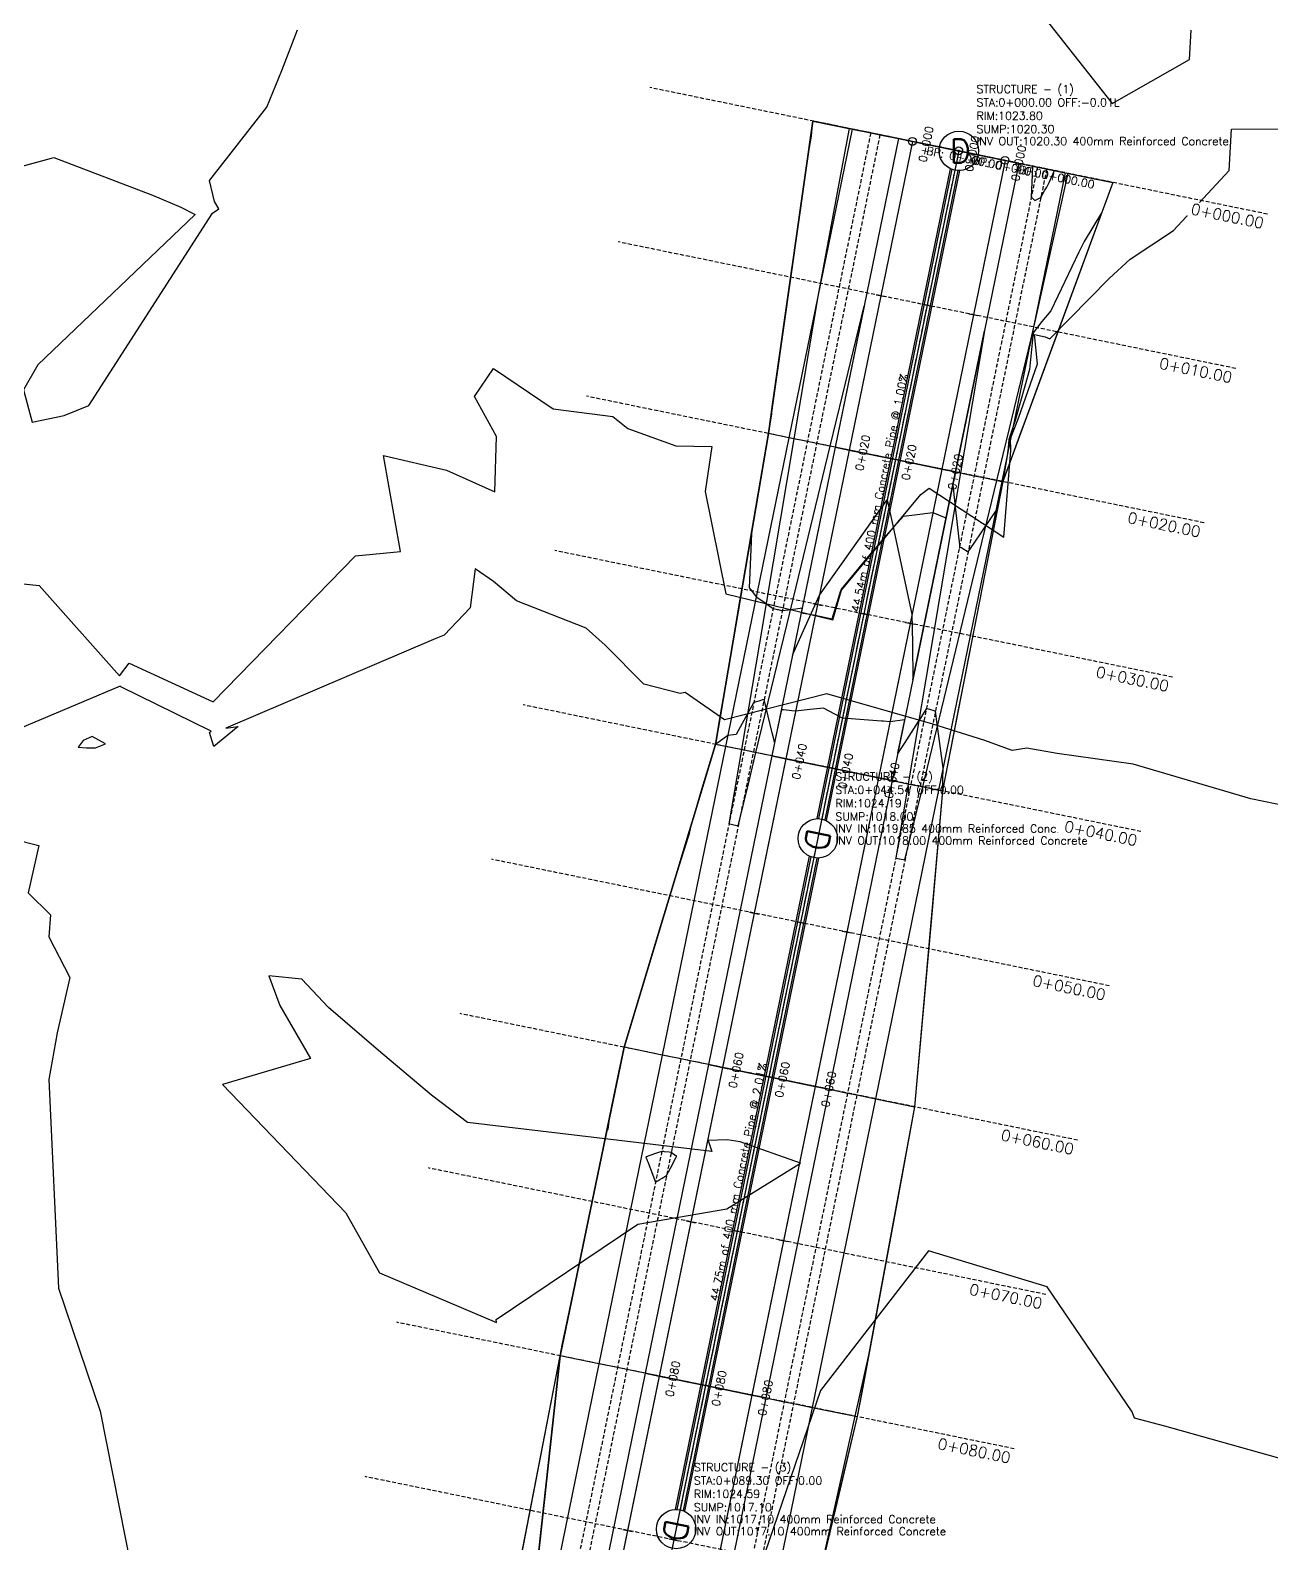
# Model space of a CAD drawing. Header units: metres. Extents: x 517023 to 519141, y 3924953 to 3927827.
# Drawn here: x 517850 to 517928.8, y 3925856.1 to 3925952.1 of the extents above; entities that cross this region are included whole.
import ezdxf
from ezdxf.enums import TextEntityAlignment as Align

# ---------------------------------------------------------------- set-up
doc = ezdxf.new("R2010")
doc.units = ezdxf.units.M
for name, pattern in [('CENTER', [2, 1.25, -0.25, 0.25, -0.25]), ('CENTER2', [1.125, 0.75, -0.125, 0.125, -0.125]), ('HIDDEN', [0.375, 0.25, -0.125])]:
    doc.linetypes.add(name, pattern=pattern)
for name, color, linetype in [('C-ROAD', 7, 'Continuous'), ('C-ROAD-CNTR-N', 92, 'Continuous'), ('C-ROAD-CORR', 5, 'Continuous'), ('C-ROAD-LINK', 150, 'Continuous'), ('C-ROAD-SAMP', 150, 'HIDDEN'), ('C-ROAD-SAMP-TEXT', 11, 'Continuous'), ('C-ROAD-STAN', 11, 'Continuous'), ('C-ROAD-STAN-MAJR', 11, 'Continuous'), ('C-ROAD-STAN-MINR', 11, 'Continuous'), ('C-STRM-CNTR', 170, 'CENTER2'), ('C-STRM-PIPE', 170, 'Continuous'), ('C-STRM-STRC', 170, 'Continuous'), ('C-STRM-TEXT', 7, 'Continuous'), ('C-TINN-BNDY', 110, 'Continuous'), ('C-TOPO-FEAT', 94, 'Continuous'), ('C-TOPO-MAJR', 9, 'Continuous'), ('C-TOPO-MINR', 8, 'Continuous'), ('C-TOPO-MINR-N', 11, 'Continuous')]:
    doc.layers.add(name, color=color, linetype=linetype)
doc.styles.add('SHR', font='SIMPLEX', dxfattribs={"height": 0.75})
doc.styles.get("Standard").update_dxf_attribs({"font": 'simplex.shx'})

# ---------------------------------------------------------------- blocks, each defined once
blk = doc.blocks.new('AeccTickLine')
blk.add_line((0, -0.5), (0, 0.5))
blk = doc.blocks.new('AeccTickCircle')
blk.add_circle((0, 0), 1)
blk = doc.blocks.new('Storm Manhole')
at = {"color": 0, "linetype": 'ByBlock', "lineweight": -2}
blk.add_circle((0, 0), 0.0625, dxfattribs=at)
at = {"color": 0, "linetype": 'ByBlock', "lineweight": -2, "style": 'SHR'}
blk.add_text('D', height=0.075, dxfattribs=at).set_placement((0.0051, -0.0375), align=Align.CENTER)

msp = doc.modelspace()

# ---------------------------------------------------------------- linework, layer by layer
at = {"layer": 'C-ROAD', "color": 7, "linetype": 'Continuous', "lineweight": -3, "flags": 128}
for points in [[(517906.002, 3925945.077), (517883.296, 3925834.313)], [(517911.88, 3925943.872), (517889.174, 3925833.108)]]:
    msp.add_lwpolyline(points, dxfattribs=at)
at = {"layer": 'C-ROAD-CNTR-N', "color": 92, "linetype": 'Continuous', "lineweight": -3, "flags": 128}
msp.add_lwpolyline([(517908.941, 3925944.474), (517886.235, 3925833.71)], dxfattribs=at)
at = {"layer": 'C-ROAD-CORR', "color": 161, "linetype": 'Continuous', "lineweight": -3}
for p, q in [((517902.181, 3925945.86, 1023.904), (517899.695, 3925946.37, 1025.173)), ((517903.357, 3925945.619, 1023.604), (517902.181, 3925945.86, 1023.904)), ((517903.945, 3925945.499, 1023.604), (517903.357, 3925945.619, 1023.604)), ((517905.12, 3925945.258, 1023.904), (517903.945, 3925945.499, 1023.604)), ((517906.002, 3925945.077, 1023.94), (517905.12, 3925945.258, 1023.904)), ((517908.941, 3925944.474, 1024), (517906.002, 3925945.077, 1023.94)), ((517908.941, 3925944.474, 1024), (517911.88, 3925943.872, 1023.94)), ((517911.88, 3925943.872, 1023.94), (517912.761, 3925943.691, 1023.904)), ((517912.761, 3925943.691, 1023.904), (517913.937, 3925943.45, 1023.604)), ((517913.937, 3925943.45, 1023.604), (517914.525, 3925943.33, 1023.604)), ((517914.525, 3925943.33, 1023.604), (517915.7, 3925943.089, 1023.904)), ((517915.7, 3925943.089, 1023.904), (517918.723, 3925942.469, 1025.447)), ((517898.165, 3925926.268, 1024.081), (517896.869, 3925926.533, 1024.742)), ((517899.34, 3925926.027, 1023.781), (517898.165, 3925926.268, 1024.081)), ((517899.928, 3925925.906, 1023.781), (517899.34, 3925926.027, 1023.781)), ((517901.104, 3925925.665, 1024.081), (517899.928, 3925925.906, 1023.781)), ((517901.985, 3925925.484, 1024.117), (517901.104, 3925925.665, 1024.081)), ((517904.924, 3925924.882, 1024.177), (517901.985, 3925925.484, 1024.117)), ((517904.924, 3925924.882, 1024.177), (517907.863, 3925924.279, 1024.117)), ((517907.863, 3925924.279, 1024.117), (517908.745, 3925924.099, 1024.081)), ((517908.745, 3925924.099, 1024.081), (517909.92, 3925923.858, 1023.781)), ((517909.92, 3925923.858, 1023.781), (517910.508, 3925923.737, 1023.781)), ((517910.508, 3925923.737, 1023.781), (517911.684, 3925923.496, 1024.081)), ((517911.684, 3925923.496, 1024.081), (517911.735, 3925923.486, 1024.107)), ((517894.149, 3925906.675, 1024.258), (517893.513, 3925906.805, 1024.582)), ((517895.324, 3925906.434, 1023.958), (517894.149, 3925906.675, 1024.258)), ((517895.912, 3925906.313, 1023.958), (517895.324, 3925906.434, 1023.958)), ((517897.087, 3925906.072, 1024.258), (517895.912, 3925906.313, 1023.958)), ((517897.969, 3925905.892, 1024.294), (517897.087, 3925906.072, 1024.258)), ((517900.908, 3925905.289, 1024.354), (517897.969, 3925905.892, 1024.294)), ((517900.908, 3925905.289, 1024.354), (517903.847, 3925904.687, 1024.294)), ((517903.847, 3925904.687, 1024.294), (517904.729, 3925904.506, 1024.258)), ((517904.729, 3925904.506, 1024.258), (517905.904, 3925904.265, 1023.958)), ((517905.904, 3925904.265, 1023.958), (517906.492, 3925904.145, 1023.958)), ((517906.492, 3925904.145, 1023.958), (517907.667, 3925903.904, 1024.258)), ((517907.667, 3925903.904, 1024.258), (517907.916, 3925903.853, 1024.385)), ((517890.132, 3925887.082, 1024.435), (517887.707, 3925887.58, 1025.673)), ((517891.308, 3925886.841, 1024.135), (517890.132, 3925887.082, 1024.435)), ((517891.896, 3925886.721, 1024.135), (517891.308, 3925886.841, 1024.135)), ((517893.071, 3925886.48, 1024.435), (517891.896, 3925886.721, 1024.135)), ((517893.953, 3925886.299, 1024.471), (517893.071, 3925886.48, 1024.435)), ((517896.892, 3925885.697, 1024.531), (517893.953, 3925886.299, 1024.471)), ((517896.892, 3925885.697, 1024.531), (517899.831, 3925885.094, 1024.471)), ((517899.831, 3925885.094, 1024.471), (517900.712, 3925884.914, 1024.435)), ((517900.712, 3925884.914, 1024.435), (517901.888, 3925884.673, 1024.135)), ((517901.888, 3925884.673, 1024.135), (517902.476, 3925884.552, 1024.135)), ((517902.476, 3925884.552, 1024.135), (517903.651, 3925884.311, 1024.435)), ((517903.651, 3925884.311, 1024.435), (517906.144, 3925883.8, 1025.707)), ((517886.116, 3925867.49, 1024.612), (517883.652, 3925867.995, 1025.869)), ((517887.292, 3925867.249, 1024.312), (517886.116, 3925867.49, 1024.612)), ((517887.879, 3925867.128, 1024.312), (517887.292, 3925867.249, 1024.312)), ((517889.055, 3925866.887, 1024.612), (517887.879, 3925867.128, 1024.312)), ((517889.937, 3925866.707, 1024.648), (517889.055, 3925866.887, 1024.612)), ((517892.875, 3925866.104, 1024.708), (517889.937, 3925866.707, 1024.648)), ((517892.875, 3925866.104, 1024.708), (517895.814, 3925865.502, 1024.648)), ((517895.814, 3925865.502, 1024.648), (517896.696, 3925865.321, 1024.612)), ((517896.696, 3925865.321, 1024.612), (517897.872, 3925865.08, 1024.312)), ((517897.872, 3925865.08, 1024.312), (517898.459, 3925864.96, 1024.312)), ((517898.459, 3925864.96, 1024.312), (517899.635, 3925864.719, 1024.612)), ((517899.635, 3925864.719, 1024.612), (517902.506, 3925864.13, 1026.077))]:
    msp.add_line(p, q, dxfattribs=at)
at = {"layer": 'C-ROAD-CORR', "color": 6, "linetype": 'Continuous', "lineweight": -3}
for p, q in [((517902.181, 3925945.86, 1023.904), (517899.695, 3925946.37, 1025.173)), ((517903.357, 3925945.619, 1023.604), (517902.181, 3925945.86, 1023.904)), ((517903.945, 3925945.499, 1023.604), (517903.357, 3925945.619, 1023.604)), ((517905.12, 3925945.258, 1023.904), (517903.945, 3925945.499, 1023.604)), ((517905.121, 3925945.257, 1023.704), (517906, 3925945.077, 1023.74)), ((517906.004, 3925945.077, 1023.74), (517908.939, 3925944.475, 1023.8)), ((517911.882, 3925943.872, 1023.74), (517908.939, 3925944.475, 1023.8)), ((517912.76, 3925943.691, 1023.704), (517911.878, 3925943.872, 1023.74)), ((517912.761, 3925943.691, 1023.904), (517913.937, 3925943.45, 1023.604)), ((517913.937, 3925943.45, 1023.604), (517914.525, 3925943.33, 1023.604)), ((517914.525, 3925943.33, 1023.604), (517915.7, 3925943.089, 1023.904)), ((517915.7, 3925943.089, 1023.904), (517918.723, 3925942.469, 1025.447)), ((517898.165, 3925926.268, 1024.081), (517896.869, 3925926.533, 1024.742)), ((517899.34, 3925926.027, 1023.781), (517898.165, 3925926.268, 1024.081)), ((517899.928, 3925925.906, 1023.781), (517899.34, 3925926.027, 1023.781)), ((517901.104, 3925925.665, 1024.081), (517899.928, 3925925.906, 1023.781)), ((517901.105, 3925925.665, 1023.881), (517901.984, 3925925.485, 1023.917)), ((517901.987, 3925925.484, 1023.917), (517904.922, 3925924.882, 1023.977)), ((517907.865, 3925924.279, 1023.917), (517904.922, 3925924.882, 1023.977)), ((517908.744, 3925924.099, 1023.881), (517907.861, 3925924.28, 1023.917)), ((517908.745, 3925924.099, 1024.081), (517909.92, 3925923.858, 1023.781)), ((517909.92, 3925923.858, 1023.781), (517910.508, 3925923.737, 1023.781)), ((517910.508, 3925923.737, 1023.781), (517911.684, 3925923.496, 1024.081)), ((517911.684, 3925923.496, 1024.081), (517911.735, 3925923.486, 1024.107)), ((517894.149, 3925906.675, 1024.258), (517893.513, 3925906.805, 1024.582)), ((517895.324, 3925906.434, 1023.958), (517894.149, 3925906.675, 1024.258)), ((517895.912, 3925906.313, 1023.958), (517895.324, 3925906.434, 1023.958)), ((517897.087, 3925906.072, 1024.258), (517895.912, 3925906.313, 1023.958)), ((517897.088, 3925906.072, 1024.058), (517897.967, 3925905.892, 1024.094)), ((517897.971, 3925905.891, 1024.094), (517900.906, 3925905.29, 1024.154)), ((517903.849, 3925904.686, 1024.094), (517900.906, 3925905.29, 1024.154)), ((517904.728, 3925904.506, 1024.058), (517903.845, 3925904.687, 1024.094)), ((517904.729, 3925904.506, 1024.258), (517905.904, 3925904.265, 1023.958)), ((517905.904, 3925904.265, 1023.958), (517906.492, 3925904.145, 1023.958)), ((517906.492, 3925904.145, 1023.958), (517907.667, 3925903.904, 1024.258)), ((517907.667, 3925903.904, 1024.258), (517907.916, 3925903.853, 1024.385)), ((517890.132, 3925887.082, 1024.435), (517887.707, 3925887.58, 1025.673)), ((517891.308, 3925886.841, 1024.135), (517890.132, 3925887.082, 1024.435)), ((517891.896, 3925886.721, 1024.135), (517891.308, 3925886.841, 1024.135)), ((517893.071, 3925886.48, 1024.435), (517891.896, 3925886.721, 1024.135)), ((517893.072, 3925886.48, 1024.235), (517893.951, 3925886.3, 1024.271)), ((517893.955, 3925886.299, 1024.271), (517896.89, 3925885.697, 1024.331)), ((517899.833, 3925885.094, 1024.271), (517896.89, 3925885.697, 1024.331)), ((517900.711, 3925884.914, 1024.235), (517899.829, 3925885.095, 1024.271)), ((517900.712, 3925884.914, 1024.435), (517901.888, 3925884.673, 1024.135)), ((517901.888, 3925884.673, 1024.135), (517902.476, 3925884.552, 1024.135)), ((517902.476, 3925884.552, 1024.135), (517903.651, 3925884.311, 1024.435)), ((517903.651, 3925884.311, 1024.435), (517906.144, 3925883.8, 1025.707)), ((517886.116, 3925867.49, 1024.612), (517883.652, 3925867.995, 1025.869)), ((517887.292, 3925867.249, 1024.312), (517886.116, 3925867.49, 1024.612)), ((517887.879, 3925867.128, 1024.312), (517887.292, 3925867.249, 1024.312)), ((517889.055, 3925866.887, 1024.612), (517887.879, 3925867.128, 1024.312)), ((517889.056, 3925866.887, 1024.412), (517889.935, 3925866.707, 1024.448)), ((517889.938, 3925866.706, 1024.448), (517892.873, 3925866.105, 1024.508)), ((517895.816, 3925865.501, 1024.448), (517892.873, 3925866.105, 1024.508)), ((517896.695, 3925865.321, 1024.412), (517895.812, 3925865.502, 1024.448)), ((517896.696, 3925865.321, 1024.612), (517897.872, 3925865.08, 1024.312)), ((517897.872, 3925865.08, 1024.312), (517898.459, 3925864.96, 1024.312)), ((517898.459, 3925864.96, 1024.312), (517899.635, 3925864.719, 1024.612)), ((517899.635, 3925864.719, 1024.612), (517902.506, 3925864.13, 1026.077))]:
    msp.add_line(p, q, dxfattribs=at)
at = {"layer": 'C-ROAD-CORR', "color": 11, "linetype": 'Continuous', "lineweight": -3}
for p, q in [((517902.181, 3925945.86, 1023.904), (517899.695, 3925946.37, 1025.173)), ((517903.357, 3925945.619, 1023.604), (517902.181, 3925945.86, 1023.904)), ((517905.12, 3925945.258, 1023.904), (517903.945, 3925945.499, 1023.604)), ((517905.12, 3925945.258, 1023.904), (517905.121, 3925945.257, 1023.704)), ((517906, 3925945.077, 1023.74), (517906.002, 3925945.077, 1023.94)), ((517906.002, 3925945.077, 1023.94), (517906.004, 3925945.077, 1023.74)), ((517908.939, 3925944.475, 1023.8), (517908.941, 3925944.474, 1024)), ((517911.878, 3925943.872, 1023.74), (517911.88, 3925943.872, 1023.94)), ((517911.88, 3925943.872, 1023.94), (517911.882, 3925943.872, 1023.74)), ((517912.761, 3925943.691, 1023.904), (517912.76, 3925943.691, 1023.704)), ((517912.761, 3925943.691, 1023.904), (517913.937, 3925943.45, 1023.604)), ((517914.525, 3925943.33, 1023.604), (517915.7, 3925943.089, 1023.904)), ((517915.7, 3925943.089, 1023.904), (517918.723, 3925942.469, 1025.447)), ((517898.165, 3925926.268, 1024.081), (517896.869, 3925926.533, 1024.742)), ((517899.34, 3925926.027, 1023.781), (517898.165, 3925926.268, 1024.081)), ((517901.104, 3925925.665, 1024.081), (517899.928, 3925925.906, 1023.781)), ((517901.104, 3925925.665, 1024.081), (517901.105, 3925925.665, 1023.881)), ((517901.984, 3925925.485, 1023.917), (517901.985, 3925925.484, 1024.117)), ((517901.985, 3925925.484, 1024.117), (517901.987, 3925925.484, 1023.917)), ((517904.922, 3925924.882, 1023.977), (517904.924, 3925924.882, 1024.177)), ((517907.861, 3925924.28, 1023.917), (517907.863, 3925924.279, 1024.117)), ((517907.863, 3925924.279, 1024.117), (517907.865, 3925924.279, 1023.917)), ((517908.745, 3925924.099, 1024.081), (517908.744, 3925924.099, 1023.881)), ((517908.745, 3925924.099, 1024.081), (517909.92, 3925923.858, 1023.781)), ((517910.508, 3925923.737, 1023.781), (517911.684, 3925923.496, 1024.081)), ((517911.684, 3925923.496, 1024.081), (517911.735, 3925923.486, 1024.107)), ((517894.149, 3925906.675, 1024.258), (517893.513, 3925906.805, 1024.582)), ((517895.324, 3925906.434, 1023.958), (517894.149, 3925906.675, 1024.258)), ((517897.087, 3925906.072, 1024.258), (517895.912, 3925906.313, 1023.958)), ((517897.087, 3925906.072, 1024.258), (517897.088, 3925906.072, 1024.058)), ((517897.967, 3925905.892, 1024.094), (517897.969, 3925905.892, 1024.294)), ((517897.969, 3925905.892, 1024.294), (517897.971, 3925905.891, 1024.094)), ((517900.906, 3925905.29, 1024.154), (517900.908, 3925905.289, 1024.354)), ((517903.845, 3925904.687, 1024.094), (517903.847, 3925904.687, 1024.294)), ((517903.847, 3925904.687, 1024.294), (517903.849, 3925904.686, 1024.094)), ((517904.729, 3925904.506, 1024.258), (517904.728, 3925904.506, 1024.058)), ((517904.729, 3925904.506, 1024.258), (517905.904, 3925904.265, 1023.958)), ((517906.492, 3925904.145, 1023.958), (517907.667, 3925903.904, 1024.258)), ((517907.667, 3925903.904, 1024.258), (517907.916, 3925903.853, 1024.385)), ((517890.132, 3925887.082, 1024.435), (517887.707, 3925887.58, 1025.673)), ((517891.308, 3925886.841, 1024.135), (517890.132, 3925887.082, 1024.435)), ((517893.071, 3925886.48, 1024.435), (517891.896, 3925886.721, 1024.135)), ((517893.071, 3925886.48, 1024.435), (517893.072, 3925886.48, 1024.235)), ((517893.951, 3925886.3, 1024.271), (517893.953, 3925886.299, 1024.471)), ((517893.953, 3925886.299, 1024.471), (517893.955, 3925886.299, 1024.271)), ((517896.89, 3925885.697, 1024.331), (517896.892, 3925885.697, 1024.531)), ((517899.829, 3925885.095, 1024.271), (517899.831, 3925885.094, 1024.471)), ((517899.831, 3925885.094, 1024.471), (517899.833, 3925885.094, 1024.271)), ((517900.712, 3925884.914, 1024.435), (517900.711, 3925884.914, 1024.235)), ((517900.712, 3925884.914, 1024.435), (517901.888, 3925884.673, 1024.135)), ((517902.476, 3925884.552, 1024.135), (517903.651, 3925884.311, 1024.435)), ((517903.651, 3925884.311, 1024.435), (517906.144, 3925883.8, 1025.707)), ((517886.116, 3925867.49, 1024.612), (517883.652, 3925867.995, 1025.869)), ((517887.292, 3925867.249, 1024.312), (517886.116, 3925867.49, 1024.612)), ((517889.055, 3925866.887, 1024.612), (517887.879, 3925867.128, 1024.312)), ((517889.055, 3925866.887, 1024.612), (517889.056, 3925866.887, 1024.412)), ((517889.935, 3925866.707, 1024.448), (517889.937, 3925866.707, 1024.648)), ((517889.937, 3925866.707, 1024.648), (517889.938, 3925866.706, 1024.448)), ((517892.873, 3925866.105, 1024.508), (517892.875, 3925866.104, 1024.708)), ((517895.812, 3925865.502, 1024.448), (517895.814, 3925865.502, 1024.648)), ((517895.814, 3925865.502, 1024.648), (517895.816, 3925865.501, 1024.448)), ((517896.696, 3925865.321, 1024.612), (517896.695, 3925865.321, 1024.412)), ((517896.696, 3925865.321, 1024.612), (517897.872, 3925865.08, 1024.312)), ((517898.459, 3925864.96, 1024.312), (517899.635, 3925864.719, 1024.612)), ((517899.635, 3925864.719, 1024.612), (517902.506, 3925864.13, 1026.077))]:
    msp.add_line(p, q, dxfattribs=at)
at = {"layer": 'C-ROAD-CORR', "color": 20, "linetype": 'Continuous', "lineweight": -3}
for p, q in [((517902.181, 3925945.86, 1023.904), (517899.695, 3925946.37, 1025.173)), ((517915.7, 3925943.089, 1023.904), (517918.723, 3925942.469, 1025.447)), ((517898.165, 3925926.268, 1024.081), (517896.869, 3925926.533, 1024.742)), ((517911.684, 3925923.496, 1024.081), (517911.735, 3925923.486, 1024.107)), ((517894.149, 3925906.675, 1024.258), (517893.513, 3925906.805, 1024.582)), ((517907.667, 3925903.904, 1024.258), (517907.916, 3925903.853, 1024.385)), ((517890.132, 3925887.082, 1024.435), (517887.707, 3925887.58, 1025.673)), ((517903.651, 3925884.311, 1024.435), (517906.144, 3925883.8, 1025.707)), ((517886.116, 3925867.49, 1024.612), (517883.652, 3925867.995, 1025.869)), ((517899.635, 3925864.719, 1024.612), (517902.506, 3925864.13, 1026.077))]:
    msp.add_line(p, q, dxfattribs=at)
at = {"layer": 'C-ROAD-CORR', "color": 149, "linetype": 'Continuous', "lineweight": -3}
for p, q in [((517906.002, 3925945.077, 1023.94), (517905.12, 3925945.258, 1023.904)), ((517908.941, 3925944.474, 1024), (517906.002, 3925945.077, 1023.94)), ((517908.941, 3925944.474, 1024), (517911.88, 3925943.872, 1023.94)), ((517911.88, 3925943.872, 1023.94), (517912.761, 3925943.691, 1023.904)), ((517901.985, 3925925.484, 1024.117), (517901.104, 3925925.665, 1024.081)), ((517904.924, 3925924.882, 1024.177), (517901.985, 3925925.484, 1024.117)), ((517904.924, 3925924.882, 1024.177), (517907.863, 3925924.279, 1024.117)), ((517907.863, 3925924.279, 1024.117), (517908.745, 3925924.099, 1024.081)), ((517897.969, 3925905.892, 1024.294), (517897.087, 3925906.072, 1024.258)), ((517900.908, 3925905.289, 1024.354), (517897.969, 3925905.892, 1024.294)), ((517900.908, 3925905.289, 1024.354), (517903.847, 3925904.687, 1024.294)), ((517903.847, 3925904.687, 1024.294), (517904.729, 3925904.506, 1024.258)), ((517893.953, 3925886.299, 1024.471), (517893.071, 3925886.48, 1024.435)), ((517896.892, 3925885.697, 1024.531), (517893.953, 3925886.299, 1024.471)), ((517896.892, 3925885.697, 1024.531), (517899.831, 3925885.094, 1024.471)), ((517899.831, 3925885.094, 1024.471), (517900.712, 3925884.914, 1024.435)), ((517889.937, 3925866.707, 1024.648), (517889.055, 3925866.887, 1024.612)), ((517892.875, 3925866.104, 1024.708), (517889.937, 3925866.707, 1024.648)), ((517892.875, 3925866.104, 1024.708), (517895.814, 3925865.502, 1024.648)), ((517895.814, 3925865.502, 1024.648), (517896.696, 3925865.321, 1024.612))]:
    msp.add_line(p, q, dxfattribs=at)
at = {"layer": 'C-ROAD-CORR', "color": 41, "linetype": 'Continuous', "lineweight": -3}
for p, q in [((517905.121, 3925945.257, 1023.704), (517906, 3925945.077, 1023.74)), ((517906.004, 3925945.077, 1023.74), (517908.939, 3925944.475, 1023.8)), ((517911.882, 3925943.872, 1023.74), (517908.939, 3925944.475, 1023.8)), ((517912.76, 3925943.691, 1023.704), (517911.878, 3925943.872, 1023.74)), ((517901.105, 3925925.665, 1023.881), (517901.984, 3925925.485, 1023.917)), ((517901.987, 3925925.484, 1023.917), (517904.922, 3925924.882, 1023.977)), ((517907.865, 3925924.279, 1023.917), (517904.922, 3925924.882, 1023.977)), ((517908.744, 3925924.099, 1023.881), (517907.861, 3925924.28, 1023.917)), ((517897.088, 3925906.072, 1024.058), (517897.967, 3925905.892, 1024.094)), ((517897.971, 3925905.891, 1024.094), (517900.906, 3925905.29, 1024.154)), ((517903.849, 3925904.686, 1024.094), (517900.906, 3925905.29, 1024.154)), ((517904.728, 3925904.506, 1024.058), (517903.845, 3925904.687, 1024.094)), ((517893.072, 3925886.48, 1024.235), (517893.951, 3925886.3, 1024.271)), ((517893.955, 3925886.299, 1024.271), (517896.89, 3925885.697, 1024.331)), ((517899.833, 3925885.094, 1024.271), (517896.89, 3925885.697, 1024.331)), ((517900.711, 3925884.914, 1024.235), (517899.829, 3925885.095, 1024.271)), ((517889.056, 3925866.887, 1024.412), (517889.935, 3925866.707, 1024.448)), ((517889.938, 3925866.706, 1024.448), (517892.873, 3925866.105, 1024.508)), ((517895.816, 3925865.501, 1024.448), (517892.873, 3925866.105, 1024.508)), ((517896.695, 3925865.321, 1024.412), (517895.812, 3925865.502, 1024.448))]:
    msp.add_line(p, q, dxfattribs=at)
at = {"layer": 'C-ROAD-CORR', "color": 11, "linetype": 'Continuous', "lineweight": -3, "flags": 128}
for points in [[(517899.695, 3925946.37), (517896.869, 3925926.533), (517893.513, 3925906.805), (517887.707, 3925887.58), (517883.652, 3925867.995), (517881.482, 3925848.024), (517878.35, 3925835.327), (517876.063, 3925828.845), (517871.115, 3925809.842), (517869.094, 3925795.744), (517867.821, 3925790.332), (517863.193, 3925771.072), (517856.378, 3925757.097), (517854.565, 3925753.153), (517847.267, 3925734.531)], [(517918.723, 3925942.469), (517911.735, 3925923.486), (517907.916, 3925903.853), (517906.144, 3925883.8), (517902.506, 3925864.13), (517897.871, 3925844.664), (517896.615, 3925831.583), (517894.008, 3925824.907), (517888.709, 3925805.236), (517885.247, 3925791.015), (517882.392, 3925785.887), (517875.19, 3925766.881), (517867.71, 3925752.735), (517865.426, 3925748.972), (517861.787, 3925728.943)]]:
    msp.add_lwpolyline(points, dxfattribs=at)
at = {"layer": 'C-ROAD-CORR', "color": 1, "linetype": 'Continuous', "lineweight": -3, "flags": 128}
for points in [[(517899.695, 3925946.37), (517896.869, 3925926.533), (517893.513, 3925906.805), (517887.707, 3925887.58), (517883.652, 3925867.995), (517881.482, 3925848.024), (517878.35, 3925835.327), (517876.063, 3925828.845), (517871.115, 3925809.842), (517869.094, 3925795.744), (517867.821, 3925790.332)], [(517902.181, 3925945.86), (517898.165, 3925926.268), (517894.149, 3925906.675), (517890.132, 3925887.082), (517886.116, 3925867.49), (517882.1, 3925847.897), (517879.475, 3925835.096), (517878.056, 3925828.408), (517873.444, 3925809.232), (517869.659, 3925795.578), (517868.068, 3925790.256)], [(517915.7, 3925943.089), (517911.684, 3925923.496), (517907.667, 3925903.904), (517903.651, 3925884.311), (517899.635, 3925864.719), (517895.619, 3925845.126), (517892.994, 3925832.325), (517891.535, 3925825.45), (517886.794, 3925805.737), (517882.903, 3925791.701), (517881.268, 3925786.23), (517874.966, 3925766.96)], [(517918.723, 3925942.469), (517911.735, 3925923.486), (517907.916, 3925903.853), (517906.144, 3925883.8), (517902.506, 3925864.13), (517897.871, 3925844.664), (517896.615, 3925831.583), (517894.008, 3925824.907), (517888.709, 3925805.236), (517885.247, 3925791.015), (517882.392, 3925785.887), (517875.19, 3925766.881)]]:
    msp.add_lwpolyline(points, dxfattribs=at)
at = {"layer": 'C-ROAD-CORR', "color": 92, "linetype": 'HIDDEN', "lineweight": -3, "flags": 128}
for points in [[(517903.357, 3925945.619), (517899.34, 3925926.027), (517895.324, 3925906.434), (517891.308, 3925886.841), (517887.292, 3925867.249), (517883.275, 3925847.656), (517880.651, 3925834.855), (517879.228, 3925828.151), (517874.604, 3925808.928), (517870.81, 3925795.241), (517869.216, 3925789.906)], [(517903.945, 3925945.499), (517899.928, 3925925.906), (517895.912, 3925906.313), (517891.896, 3925886.721), (517887.879, 3925867.128), (517883.863, 3925847.536), (517881.239, 3925834.735), (517879.814, 3925828.022), (517875.185, 3925808.776), (517871.386, 3925795.073), (517869.79, 3925789.731)], [(517913.937, 3925943.45), (517909.92, 3925923.858), (517905.904, 3925904.265), (517901.888, 3925884.673), (517897.872, 3925865.08), (517893.855, 3925845.487), (517891.231, 3925832.686), (517889.777, 3925825.836), (517885.052, 3925806.193), (517881.175, 3925792.207), (517879.546, 3925786.755), (517873.266, 3925767.553)], [(517914.525, 3925943.33), (517910.508, 3925923.737), (517906.492, 3925904.145), (517902.476, 3925884.552), (517898.459, 3925864.96), (517894.443, 3925845.367), (517891.819, 3925832.566), (517890.363, 3925825.707), (517885.633, 3925806.041), (517881.751, 3925792.038), (517880.12, 3925786.58), (517873.833, 3925767.356)]]:
    msp.add_lwpolyline(points, dxfattribs=at)
at = {"layer": 'C-ROAD-CORR', "color": 5, "linetype": 'Continuous', "lineweight": -3, "flags": 128}
for points in [[(517905.12, 3925945.258), (517901.104, 3925925.665), (517897.087, 3925906.072), (517893.071, 3925886.48), (517889.055, 3925866.887), (517885.039, 3925847.295), (517882.414, 3925834.494), (517880.986, 3925827.765), (517876.346, 3925808.473), (517872.538, 3925794.736), (517870.937, 3925789.381), (517864.77, 3925770.521), (517859.414, 3925755.928), (517857.858, 3925751.885), (517850.675, 3925733.22)], [(517906.002, 3925945.077), (517901.985, 3925925.484), (517897.969, 3925905.892), (517893.953, 3925886.299), (517889.937, 3925866.707), (517885.92, 3925847.114), (517883.296, 3925834.313), (517881.865, 3925827.572), (517877.216, 3925808.245), (517873.401, 3925794.483), (517871.798, 3925789.119), (517865.62, 3925770.225), (517860.254, 3925755.605), (517858.698, 3925751.562), (517851.515, 3925732.896)], [(517911.88, 3925943.872), (517907.863, 3925924.279), (517903.847, 3925904.687), (517899.831, 3925885.094), (517895.814, 3925865.502), (517891.798, 3925845.909), (517889.174, 3925833.108), (517887.726, 3925826.286), (517883.021, 3925806.725), (517879.16, 3925792.797), (517877.537, 3925787.368), (517871.284, 3925768.246), (517865.854, 3925753.45), (517864.298, 3925749.407), (517857.114, 3925730.741)], [(517912.761, 3925943.691), (517908.745, 3925924.099), (517904.729, 3925904.506), (517900.712, 3925884.914), (517896.696, 3925865.321), (517892.68, 3925845.728), (517890.055, 3925832.927), (517888.605, 3925826.093), (517883.891, 3925806.497), (517880.024, 3925792.544), (517878.398, 3925787.106), (517872.134, 3925767.949), (517866.694, 3925753.126), (517865.138, 3925749.083), (517857.954, 3925730.418)]]:
    msp.add_lwpolyline(points, dxfattribs=at)
at = {"layer": 'C-ROAD-CORR', "color": 150, "linetype": 'CENTER', "lineweight": -3, "flags": 128}
msp.add_lwpolyline([(517908.941, 3925944.474), (517904.924, 3925924.882), (517900.908, 3925905.289), (517896.892, 3925885.697), (517892.875, 3925866.104), (517888.859, 3925846.512), (517886.235, 3925833.71), (517884.796, 3925826.929), (517880.119, 3925807.485), (517876.281, 3925793.64), (517874.668, 3925788.243), (517868.452, 3925769.235), (517863.054, 3925754.527), (517861.498, 3925750.484), (517854.314, 3925731.819), (517848.768, 3925717.406), (517847.183, 3925713.134), (517841.475, 3925693.976), (517841.066, 3925692.239), (517837.844, 3925674.318), (517836.972, 3925666.24), (517835.955, 3925654.409), (517834.242, 3925634.482), (517832.529, 3925614.556), (517830.816, 3925594.629), (517829.103, 3925574.703), (517827.39, 3925554.776), (517825.677, 3925534.85), (517823.964, 3925514.923), (517822.251, 3925494.997), (517820.538, 3925475.07), (517818.825, 3925455.144), (517817.112, 3925435.217), (517815.399, 3925415.291), (517814.158, 3925400.85)], dxfattribs=at)
at = {"layer": 'C-ROAD-LINK', "color": 83, "linetype": 'Continuous', "lineweight": -3}
for p, q in [((517903.945, 3925945.499, 1023.604), (517903.357, 3925945.619, 1023.604)), ((517913.937, 3925943.45, 1023.604), (517914.525, 3925943.33, 1023.604)), ((517899.928, 3925925.906, 1023.781), (517899.34, 3925926.027, 1023.781)), ((517909.92, 3925923.858, 1023.781), (517910.508, 3925923.737, 1023.781)), ((517895.912, 3925906.313, 1023.958), (517895.324, 3925906.434, 1023.958)), ((517905.904, 3925904.265, 1023.958), (517906.492, 3925904.145, 1023.958)), ((517891.896, 3925886.721, 1024.135), (517891.308, 3925886.841, 1024.135)), ((517901.888, 3925884.673, 1024.135), (517902.476, 3925884.552, 1024.135)), ((517887.879, 3925867.128, 1024.312), (517887.292, 3925867.249, 1024.312)), ((517897.872, 3925865.08, 1024.312), (517898.459, 3925864.96, 1024.312))]:
    msp.add_line(p, q, dxfattribs=at)
at = {"layer": 'C-ROAD-SAMP', "color": 150, "linetype": 'HIDDEN', "lineweight": -3}
msp.add_lwpolyline([(517910.46, 3925852.292), (517890.867, 3925856.308), (517871.275, 3925860.324)], dxfattribs=at)
at = {"layer": 'C-ROAD-STAN', "color": 11, "linetype": 'Continuous', "lineweight": -3}
for p, q in [((517906.002, 3925945.077), (517911.88, 3925943.872)), ((517908.941, 3925944.474), (517914.818, 3925943.27)), ((517911.88, 3925943.872), (517917.757, 3925942.667))]:
    msp.add_line(p, q, dxfattribs=at)
msp.add_circle((517908.941, 3925944.474), 0.05, dxfattribs=at)
at = {"layer": 'C-STRM-CNTR', "color": 6, "linetype": 'CENTER2', "lineweight": -3}
for points in [[(517908.695, 3925943.249), (517900.247, 3925902.063)], [(517899.745, 3925899.614), (517891.26, 3925858.221)]]:
    msp.add_lwpolyline(points, dxfattribs=at)
at = {"layer": 'C-STRM-PIPE', "color": 150, "linetype": 'Continuous', "lineweight": -3}
for p, q in [((517908.408, 3925943.345), (517899.946, 3925902.087)), ((517908.996, 3925943.224), (517900.533, 3925901.967)), ((517899.458, 3925899.71), (517890.958, 3925858.246)), ((517900.046, 3925899.589), (517891.546, 3925858.125))]:
    msp.add_line(p, q, dxfattribs=at)
at = {"layer": 'C-STRM-PIPE', "color": 140, "linetype": 'Continuous', "lineweight": -3}
for p, q in [((517908.502, 3925943.305), (517900.048, 3925902.087)), ((517908.894, 3925943.224), (517900.44, 3925902.007)), ((517899.552, 3925899.67), (517891.06, 3925858.246)), ((517899.944, 3925899.589), (517891.452, 3925858.165))]:
    msp.add_line(p, q, dxfattribs=at)
at = {"layer": 'C-TINN-BNDY', "color": 110, "linetype": 'Continuous', "lineweight": -3}
msp.add_polyline3d([(517876.063, 3925828.845, 1025.979), (517883.652, 3925867.995, 1025.869), (517887.707, 3925887.58, 1025.673), (517893.513, 3925906.805, 1024.582), (517896.869, 3925926.533, 1024.742), (517899.695, 3925946.37, 1025.173), (517902.181, 3925945.86, 1023.904), (517903.357, 3925945.619, 1023.604), (517903.945, 3925945.499, 1023.604), (517905.12, 3925945.258, 1023.904), (517905.121, 3925945.257, 1023.704), (517906.002, 3925945.077, 1023.74), (517908.941, 3925944.474, 1023.8), (517911.88, 3925943.872, 1023.74), (517912.76, 3925943.691, 1023.704), (517912.761, 3925943.691, 1023.904), (517913.937, 3925943.45, 1023.604), (517914.525, 3925943.33, 1023.604), (517915.7, 3925943.089, 1023.904), (517918.723, 3925942.469, 1025.447), (517911.735, 3925923.486, 1024.107), (517907.916, 3925903.853, 1024.385), (517906.144, 3925883.8, 1025.707), (517902.506, 3925864.13, 1026.077), (517897.871, 3925844.664, 1025.938)], dxfattribs=at)
at = {"layer": 'C-TOPO-FEAT', "color": 94, "linetype": 'Continuous', "lineweight": -3, "flags": 128}
for points in [[(517905.121, 3925945.257), (517901.105, 3925925.665), (517897.088, 3925906.072), (517893.072, 3925886.48), (517889.056, 3925866.887), (517885.04, 3925847.295), (517882.415, 3925834.493), (517880.987, 3925827.765), (517876.347, 3925808.472), (517872.539, 3925794.735), (517870.938, 3925789.381), (517864.771, 3925770.521), (517859.415, 3925755.928), (517857.859, 3925751.885), (517850.676, 3925733.219)], [(517906.002, 3925945.077), (517901.985, 3925925.484), (517897.969, 3925905.892), (517893.953, 3925886.299), (517889.937, 3925866.707), (517885.92, 3925847.114), (517883.296, 3925834.313), (517881.865, 3925827.572), (517877.216, 3925808.245), (517873.401, 3925794.483), (517871.798, 3925789.119), (517865.62, 3925770.225), (517860.254, 3925755.605), (517858.698, 3925751.562), (517851.515, 3925732.896)], [(517908.941, 3925944.474), (517904.924, 3925924.882), (517900.908, 3925905.289), (517896.892, 3925885.697), (517892.875, 3925866.104), (517888.859, 3925846.512), (517886.235, 3925833.71), (517884.796, 3925826.929), (517880.119, 3925807.485), (517876.281, 3925793.64), (517874.668, 3925788.243), (517868.452, 3925769.235), (517863.054, 3925754.527), (517861.498, 3925750.484), (517854.314, 3925731.819)], [(517911.88, 3925943.872), (517907.863, 3925924.279), (517903.847, 3925904.687), (517899.831, 3925885.094), (517895.814, 3925865.502), (517891.798, 3925845.909), (517889.174, 3925833.108), (517887.726, 3925826.286), (517883.021, 3925806.725), (517879.16, 3925792.797), (517877.537, 3925787.368), (517871.284, 3925768.246), (517865.854, 3925753.45), (517864.298, 3925749.407), (517857.114, 3925730.741)], [(517912.76, 3925943.691), (517908.744, 3925924.099), (517904.728, 3925904.506), (517900.711, 3925884.914), (517896.695, 3925865.321), (517892.679, 3925845.729), (517890.055, 3925832.927), (517888.604, 3925826.093), (517883.891, 3925806.497), (517880.023, 3925792.544), (517878.397, 3925787.106), (517872.133, 3925767.949), (517866.693, 3925753.127), (517865.137, 3925749.084), (517857.953, 3925730.418)]]:
    msp.add_lwpolyline(points, dxfattribs=at)
at = {"layer": 'C-TOPO-MAJR', "color": 9, "linetype": 'Continuous', "lineweight": -3}
for points in [[(517899.335, 3925943.841), (517899.591, 3925945.417), (517899.593, 3925945.439), (517899.695, 3925946.37)], [(517918.012, 3925940.537), (517916.901, 3925938.717), (517916.568, 3925938.055), (517914.787, 3925934.326), (517914.211, 3925933.652), (517914.211, 3925933.652), (517913.666, 3925932.93), (517913.666, 3925932.93), (517913.666, 3925932.93), (517913.435, 3925930.605), (517913.133, 3925929.53), (517912.59, 3925927.599), (517912.583, 3925927.575), (517912.52, 3925927.366), (517912.441, 3925927.103), (517912.385, 3925926.916), (517912.254, 3925926.526), (517912.128, 3925926.151), (517912.077, 3925925.617), (517912.06, 3925925.446), (517911.991, 3925924.996), (517911.735, 3925923.486)], [(517896.869, 3925926.533), (517897.083, 3925927.763), (517897.053, 3925927.822)], [(517895.791, 3925920.196), (517895.683, 3925917.711), (517895.64, 3925916.732), (517895.83, 3925916.499), (517895.913, 3925916.398), (517896.096, 3925916.174), (517896.441, 3925915.936), (517896.663, 3925915.782), (517897.047, 3925915.518), (517897.169, 3925915.433), (517897.443, 3925915.367), (517897.485, 3925915.356), (517897.703, 3925915.304), (517897.752, 3925915.292), (517898.298, 3925915.367), (517898.421, 3925915.384), (517898.605, 3925915.41), (517899.013, 3925915.466), (517899.005, 3925915.426), (517898.981, 3925915.305), (517898.972, 3925915.262), (517898.952, 3925915.161), (517899.074, 3925915.139), (517899.363, 3925915.088), (517899.505, 3925915.063), (517899.837, 3925915.004), (517900.918, 3925914.777), (517901.465, 3925916.576), (517901.474, 3925916.607), (517901.494, 3925916.63), (517901.514, 3925916.655), (517901.635, 3925916.801), (517903.619, 3925919.205), (517903.807, 3925919.433), (517904.652, 3925920.393), (517904.687, 3925920.433), (517905.443, 3925921.291), (517906.135, 3925921.378), (517907.298, 3925921.524), (517908.013, 3925921.216), (517908.016, 3925921.214), (517908.066, 3925921.193), (517908.132, 3925921.113), (517908.193, 3925921.41), (517908.315, 3925922.005), (517908.576, 3925923.273), (517908.598, 3925923.07), (517908.748, 3925921.685), (517908.99, 3925919.461), (517908.985, 3925919.343), (517908.983, 3925919.287), (517909.06, 3925919.33), (517909.126, 3925919.29), (517909.133, 3925919.285), (517909.544, 3925919.034), (517909.912, 3925919.574), (517910.888, 3925921.008), (517911.297, 3925921.607), (517911.388, 3925921.827), (517911.393, 3925921.84), (517911.426, 3925921.918), (517911.434, 3925921.939)], [(517907.916, 3925903.853), (517907.954, 3925905.284), (517907.955, 3925905.306), (517907.913, 3925905.618), (517907.559, 3925908.265), (517907.467, 3925908.903), (517907.419, 3925908.917), (517907.327, 3925908.945), (517907.244, 3925908.969), (517906.89, 3925909.074), (517906.706, 3925908.786), (517906.507, 3925908.474), (517906.361, 3925908.245), (517905.48, 3925906.866), (517905.228, 3925906.467), (517905.084, 3925906.239), (517905.128, 3925906.454), (517905.169, 3925906.657), (517905.518, 3925908.36), (517905.36, 3925908.34), (517904.748, 3925908.259), (517904.617, 3925908.242), (517904.575, 3925908.237), (517904.166, 3925908.267), (517904.038, 3925908.276), (517903.488, 3925908.316), (517901.558, 3925908.458), (517901.091, 3925908.71), (517900.357, 3925909.106), (517899.521, 3925909.015), (517898.589, 3925908.915), (517898.347, 3925908.938), (517897.824, 3925908.988), (517897.689, 3925909), (517897.631, 3925908.719), (517897.55, 3925908.325), (517897.261, 3925906.92), (517897.228, 3925907.055), (517897.113, 3925907.531), (517896.597, 3925909.655), (517896.488, 3925909.623), (517896.25, 3925909.553), (517895.945, 3925909.463), (517895.93, 3925909.435), (517895.693, 3925909.008), (517894.817, 3925907.428), (517894.291, 3925907.369), (517893.513, 3925906.805)], [(517890.842, 3925897.961), (517891.78, 3925900.883), (517891.841, 3925901.074), (517891.857, 3925901.149), (517891.982, 3925901.736)], [(517886.616, 3925882.311), (517886.648, 3925882.334), (517886.703, 3925882.374), (517886.772, 3925882.868), (517886.855, 3925883.465)], [(517876.063, 3925828.845), (517876.455, 3925829.867), (517876.464, 3925829.894), (517878.35, 3925835.327), (517879.704, 3925839.331), (517880.342, 3925841.217), (517881.079, 3925845.544), (517881.286, 3925846.761), (517881.452, 3925847.735), (517881.456, 3925847.758), (517881.469, 3925847.812), (517881.464, 3925847.904), (517881.463, 3925847.908), (517881.482, 3925848.024), (517881.499, 3925848.124), (517881.501, 3925848.158), (517881.513, 3925848.311), (517881.55, 3925848.774), (517881.555, 3925848.847), (517881.557, 3925848.844), (517881.557, 3925848.844), (517883.652, 3925867.995)]]:
    msp.add_lwpolyline(points, dxfattribs=at)
at = {"layer": 'C-TOPO-MINR', "color": 8, "linetype": 'Continuous', "lineweight": -3}
for points, elevation in [([(517911.952, 3925956.02), (517918.676, 3925947.485), (517923.592, 3925950.266), (517923.701, 3925952.132)], 1026), ([(517840.591, 3925954.058), (517840.29, 3925946.443), (517842.738, 3925941.667), (517851.383, 3925944.02), (517851.519, 3925944.051), (517857.786, 3925941.673), (517859.586, 3925940.909), (517860.483, 3925940.441), (517850.519, 3925930.887), (517849.607, 3925929.307), (517850.156, 3925927.25), (517852.188, 3925927.677), (517853.747, 3925928.302), (517861.587, 3925940.518), (517861.989, 3925940.796), (517861.727, 3925941.252), (517861.404, 3925942.588), (517861.58, 3925942.799), (517865.043, 3925947.252), (517865.997, 3925949.575), (517866.991, 3925952.159)], 1026), ([(517848.796, 3925917.086), (517850.588, 3925916.887), (517855.699, 3925911.16), (517856.299, 3925911.952), (517861.63, 3925909.499), (517870.663, 3925918.765), (517873.527, 3925919.036), (517872.448, 3925925.134), (517876.443, 3925924.218), (517879.502, 3925922.837), (517879.614, 3925926.341), (517878.208, 3925928.883), (517879.416, 3925930.663), (517883.203, 3925928.105), (517886.997, 3925927.615), (517887.941, 3925926.85), (517890.999, 3925925.751), (517893.272, 3925925.705), (517892.859, 3925922.851), (517894.161, 3925916.365), (517900.96, 3925914.712), (517901.507, 3925916.593), (517906.546, 3925922.666), (517907.065, 3925923.069), (517911.795, 3925919.948), (517912.25, 3925925.452), (517912.234, 3925926.223), (517912.738, 3925927.516), (517913.932, 3925930.962), (517913.741, 3925932.824), (517914.429, 3925932.662), (517914.723, 3925932.543), (517918.494, 3925936.373), (517919.83, 3925937.604), (517922.576, 3925939.42), (517926.093, 3925943.232), (517926.246, 3925945.859), (517933.194, 3925945.871)], 1024), ([(517913.622, 3925943.515), (517913.6, 3925942.947), (517913.545, 3925941.539), (517913.595, 3925941.487), (517913.763, 3925941.315), (517914.152, 3925941.514), (517914.212, 3925941.62), (517914.303, 3925941.785), (517914.408, 3925941.974), (517914.523, 3925942.181), (517914.687, 3925942.476), (517915.016, 3925943.229)], -2), ([(517929.962, 3925902.835), (517927.479, 3925903.344), (517920.02, 3925905.541), (517915.195, 3925906.227), (517913.262, 3925906.553), (517912.327, 3925906.424), (517910.59, 3925907.048), (517907.291, 3925908.084), (517900.567, 3925910.021), (517894.081, 3925908.358), (517891.578, 3925910.105), (517891.262, 3925910.026), (517888.962, 3925910.62), (517886.506, 3925913.098), (517885.3, 3925914.174), (517880.877, 3925915.912), (517879.417, 3925917.144), (517878.252, 3925917.944), (517877.946, 3925915.465), (517876.287, 3925913.743), (517875.758, 3925913.517), (517862.448, 3925907.833), (517863.216, 3925907.945), (517861.682, 3925906.659), (517861.394, 3925907.559), (517861.507, 3925907.636), (517855.77, 3925910.464), (517855.725, 3925910.489), (517848.82, 3925907.58)], 1024), ([(517848.984, 3925900.79), (517850.566, 3925900.389), (517849.9, 3925897.388), (517851.308, 3925895.992), (517851.21, 3925894.592), (517852.537, 3925891.999), (517851.742, 3925888.502), (517851.209, 3925885.535), (517851.813, 3925872.29), (517854.467, 3925864.482), (517857.643, 3925848.433)], 1024), ([(517929.781, 3925861.35), (517922.019, 3925863.526), (517920.09, 3925864.038), (517919.943, 3925864.432), (517914.546, 3925872.372), (517907.027, 3925874.662), (517900.173, 3925865.791), (517895.84, 3925853.114)], 1026)]:
    msp.add_lwpolyline(points, dxfattribs=dict(at, elevation=elevation))
for points, elevation in [([(517853.378, 3925907.051), (517853.06, 3925906.626), (517853.592, 3925906.582), (517854.159, 3925906.584), (517854.792, 3925906.838), (517853.966, 3925907.299), (517853.378, 3925907.051)], 1026), ([(517894.237, 3925877.32), (517898.909, 3925880.223), (517895.082, 3925881.566), (517894.247, 3925881.705), (517893.049, 3925881.655), (517893.266, 3925880.968), (517877.766, 3925882.809), (517875.488, 3925884.532), (517872.125, 3925887.372), (517868.958, 3925890.111), (517867.256, 3925891.898), (517865.168, 3925892.12), (517865.858, 3925890.229), (517867.819, 3925886.855), (517862.225, 3925885.213), (517870.058, 3925877.064), (517872.18, 3925873.26), (517879.622, 3925870.106), (517879.6, 3925870.289), (517888.577, 3925876.347), (517894.237, 3925877.32)], 1026), ([(517889.202, 3925880.651), (517889.09, 3925880.612), (517889.174, 3925880.392), (517889.211, 3925880.296), (517889.702, 3925879.009), (517889.853, 3925879.101), (517889.975, 3925879.175), (517890.127, 3925879.268), (517890.402, 3925879.436), (517890.646, 3925879.897), (517891.02, 3925880.606), (517891.032, 3925880.629), (517891.047, 3925880.657), (517891.029, 3925880.67), (517891.023, 3925880.674), (517890.701, 3925880.896), (517890.579, 3925880.91), (517890.282, 3925880.945), (517890.232, 3925880.951), (517890.103, 3925880.966), (517889.89, 3925880.891), (517889.212, 3925880.655), (517889.202, 3925880.651)], -2)]:
    msp.add_lwpolyline(points, close=True, dxfattribs=dict(at, elevation=elevation))
at = {"layer": 'C-TOPO-MINR-N', "color": 11, "linetype": 'Continuous', "lineweight": -3}
for points, elevation in [([(517901.993, 3925945.899), (517901.573, 3925943.647), (517900.001, 3925935.227), (517898.482, 3925926.203), (517896.299, 3925913.237), (517895.159, 3925906.468), (517894.365, 3925901.757), (517894.506, 3925901.728), (517894.953, 3925901.636), (517895.66, 3925904.557), (517896.077, 3925906.28), (517898.623, 3925916.793), (517900.787, 3925925.73), (517901.586, 3925929.029), (517902.94, 3925934.624), (517901.104, 3925925.665), (517898.4, 3925912.471), (517899.097, 3925914.032), (517900.098, 3925916.278), (517901.607, 3925918.399), (517904.4, 3925922.322), (517904.711, 3925920.888), (517905.976, 3925915.073), (517906.004, 3925913.237), (517906.039, 3925910.905), (517907.475, 3925917.907), (517908.745, 3925924.099), (517909.607, 3925928.304), (517910.581, 3925933.058), (517909.062, 3925924.034), (517906.879, 3925911.068), (517905.739, 3925904.299), (517904.945, 3925899.588), (517905.086, 3925899.559), (517905.533, 3925899.467), (517906.24, 3925902.388), (517906.657, 3925904.111), (517909.203, 3925914.624), (517911.367, 3925923.561), (517912.166, 3925926.86), (517913.52, 3925932.455), (517913.827, 3925933.826), (517915.888, 3925943.05)], 1024), ([(517903.263, 3925868.221), (517902.355, 3925864.161), (517899.94, 3925853.356)], 1026)]:
    msp.add_lwpolyline(points, dxfattribs=dict(at, elevation=elevation))

# ---------------------------------------------------------------- block references
at = {"layer": 'C-ROAD-STAN', "color": 11, "linetype": 'Continuous', "lineweight": -3, "xscale": 0.2500000000000001, "yscale": 0.2500000000000001, "zscale": 0.2500000000000001, "rotation": 258.4153168151972}
for p in [(517906.002, 3925945.077), (517908.941, 3925944.474), (517911.88, 3925943.872)]:
    msp.add_blockref('AeccTickCircle', p, dxfattribs=at)
at = {"layer": 'C-ROAD-STAN-MAJR', "color": 11, "linetype": 'Continuous', "lineweight": -3, "xscale": 0.5999999999999999, "yscale": 0.5999999999999999, "zscale": 0.5999999999999999, "rotation": 258.4153168151972}
for p in [(517906.002, 3925945.077), (517908.941, 3925944.474), (517911.88, 3925943.872), (517901.985, 3925925.484), (517904.924, 3925924.882), (517907.863, 3925924.279), (517897.969, 3925905.892), (517900.908, 3925905.289), (517903.847, 3925904.687), (517893.953, 3925886.299), (517896.892, 3925885.697), (517899.831, 3925885.094), (517889.937, 3925866.707), (517892.875, 3925866.104), (517895.814, 3925865.502)]:
    msp.add_blockref('AeccTickLine', p, dxfattribs=at)
at = {"layer": 'C-ROAD-STAN-MINR', "color": 11, "linetype": 'Continuous', "lineweight": -3, "xscale": 0.5999999999999999, "yscale": 0.5999999999999999, "zscale": 0.5999999999999999, "rotation": 258.4153168151972}
for p in [(517903.994, 3925935.281), (517906.933, 3925934.678), (517909.871, 3925934.076), (517899.977, 3925915.688), (517902.916, 3925915.086), (517905.855, 3925914.483), (517895.961, 3925896.095), (517898.9, 3925895.493), (517901.839, 3925894.891), (517891.945, 3925876.503), (517894.884, 3925875.9), (517897.822, 3925875.298), (517887.928, 3925856.91), (517890.867, 3925856.308)]:
    msp.add_blockref('AeccTickLine', p, dxfattribs=at)
at = {"layer": 'C-STRM-STRC', "color": 6, "linetype": 'Continuous', "lineweight": -3, "xscale": 20, "yscale": 20, "zscale": 20}
msp.add_blockref('Storm Manhole', (517908.946, 3925944.473, 1023.8), dxfattribs=at)
at = {"layer": 'C-STRM-STRC', "color": 6, "linetype": 'Continuous', "lineweight": -3}
for p, xscale, yscale, zscale, rotation in [((517899.996, 3925900.838, 1024.194), 20, 20, 20, 258.4081802327389), ((517891.008, 3925856.997, 1024.59), 20.00000000000001, 20.00000000000001, 20.00000000000001, 258.4153168151564)]:
    msp.add_blockref('Storm Manhole', p, dxfattribs=dict(at, xscale=xscale, yscale=yscale, zscale=zscale, rotation=rotation))

# ---------------------------------------------------------------- texts
at = {"layer": 'C-ROAD-STAN', "color": 11, "linetype": 'Continuous', "lineweight": -3, "char_height": 0.508, "attachment_point": 3, "rotation": 348.41532}
for insert in [(517911.73, 3925943.773), (517914.669, 3925943.171), (517917.607, 3925942.568)]:
    msp.add_mtext('BP: 0+000.00', dxfattribs=dict(at, insert=insert))
at = {"layer": 'C-ROAD-STAN-MAJR', "color": 11, "linetype": 'Continuous', "lineweight": -3, "char_height": 0.508, "attachment_point": 2, "rotation": 78.41532}
for s, insert in [('0+000', (517906.616, 3925944.951)), ('0+000', (517909.555, 3925944.349)), ('0+000', (517912.494, 3925943.746)), ('0+020', (517902.6, 3925925.358)), ('0+020', (517905.539, 3925924.756)), ('0+020', (517908.477, 3925924.154)), ('0+040', (517898.583, 3925905.766)), ('0+040', (517901.522, 3925905.163)), ('0+040', (517904.461, 3925904.561)), ('0+060', (517894.567, 3925886.173)), ('0+060', (517897.506, 3925885.571)), ('0+060', (517900.445, 3925884.968)), ('0+080', (517890.551, 3925866.581)), ('0+080', (517893.49, 3925865.978)), ('0+080', (517896.429, 3925865.376))]:
    msp.add_mtext(s, dxfattribs=dict(at, insert=insert))
at = {"layer": 'C-STRM-TEXT', "color": 7, "linetype": 'Continuous', "lineweight": -3, "char_height": 0.508}
for s, insert, attachment_point in [('STRUCTURE - (1)\\PSTA:0+000.00 OFF:-0.01L\\PRIM:1023.80\\PSUMP:1020.30', (517910.073, 3925945.6, 1023.8), 7), ('INV OUT:1020.30 400mm Reinforced Concrete', (517910.073, 3925945.346, 1023.8), 1), ('STRUCTURE - (2)\\PSTA:0+044.54 OFF:0.00\\PRIM:1024.19\\PSUMP:1018.00', (517901.123, 3925901.965, 1024.194), 7), ('INV IN:1019.85 400mm Reinforced Concrete', (517901.123, 3925901.711, 1024.194), 1), ('INV OUT:1018.00 400mm Reinforced Concrete', (517901.123, 3925900.949, 1024.194), 1), ('STRUCTURE - (3)\\PSTA:0+089.30 OFF:0.00\\PRIM:1024.59\\PSUMP:1017.10', (517892.135, 3925858.124, 1024.59), 7), ('INV IN:1017.10 400mm Reinforced Concrete', (517892.135, 3925857.87, 1024.59), 1), ('INV OUT:1017.10 400mm Reinforced Concrete', (517892.135, 3925857.108, 1024.59), 1)]:
    msp.add_mtext(s, dxfattribs=dict(at, insert=insert, attachment_point=attachment_point))
at = {"layer": 'C-STRM-TEXT', "color": 7, "linetype": 'Continuous', "lineweight": -3, "char_height": 0.508, "attachment_point": 8}
for s, insert, rotation in [('44.54m of 400 mm Concrete Pipe @ 1.00%', (517904.346, 3925922.681, 1020.277), 78.40818), ('44.75m of 400 mm Concrete Pipe @ 2.01%', (517895.378, 3925878.943, 1017.75), 78.41532)]:
    msp.add_mtext(s, dxfattribs=dict(at, insert=insert, rotation=rotation))

# ---------------------------------------------------------------- next in the draw order: texts
at = {"layer": 'C-ROAD-SAMP-TEXT', "color": 11, "linetype": 'Continuous', "lineweight": -3, "char_height": 0.7, "attachment_point": 3, "rotation": 348.41532, "bg_fill": 3, "box_fill_scale": 1.181429, "bg_fill_color": 256, "bg_fill_true_color": 13158600, "bg_fill_transparency": 0}
for s, insert, width in [('0+000.00', (517928.353, 3925940.212), 5.05), ('0+010.00', (517926.345, 3925930.416), 4.91533), ('0+020.00', (517924.337, 3925920.62), 5.05), ('0+030.00', (517922.329, 3925910.823), 5.05), ('0+040.00', (517920.321, 3925901.027), 5.05), ('0+050.00', (517918.312, 3925891.231), 5.05), ('0+060.00', (517916.304, 3925881.435), 5.05), ('0+070.00', (517914.296, 3925871.638), 5.05), ('0+080.00', (517912.288, 3925861.842), 5.05)]:
    msp.add_mtext(s, dxfattribs=dict(at, insert=insert, width=width))

# ---------------------------------------------------------------- next in the draw order: linework, layer by layer
at = {"layer": 'C-ROAD-SAMP', "color": 150, "linetype": 'HIDDEN', "lineweight": -3}
for points in [[(517928.533, 3925940.458), (517908.941, 3925944.474), (517889.348, 3925948.491)], [(517926.525, 3925930.662), (517906.933, 3925934.678), (517887.34, 3925938.695)], [(517924.517, 3925920.866), (517904.924, 3925924.882), (517885.332, 3925928.898)], [(517922.509, 3925911.069), (517902.916, 3925915.086), (517883.324, 3925919.102)], [(517920.501, 3925901.273), (517900.908, 3925905.289), (517881.315, 3925909.306)], [(517918.492, 3925891.477), (517898.9, 3925895.493), (517879.307, 3925899.509)], [(517916.484, 3925881.68), (517896.892, 3925885.697), (517877.299, 3925889.713)], [(517914.476, 3925871.884), (517894.884, 3925875.9), (517875.291, 3925879.917)], [(517912.468, 3925862.088), (517892.875, 3925866.104), (517873.283, 3925870.12)]]:
    msp.add_lwpolyline(points, dxfattribs=at)
at = {"layer": 'C-TINN-BNDY', "color": 110, "linetype": 'Continuous', "lineweight": -3}
msp.add_polyline3d([(517881.064, 3925854.646, 0.548), (517883.652, 3925867.995, 0), (517883.789, 3925868.66, -0.032), (517884.786, 3925873.473, -0.152), (517886.251, 3925880.547, -0.88), (517886.632, 3925882.39, 0.039), (517887.313, 3925885.68, -0.081), (517887.707, 3925887.58, 0), (517890.169, 3925895.732, -0.034), (517890.501, 3925896.83, -0.011), (517891.78, 3925901.067, 0.03), (517892.214, 3925902.502, -0.034), (517892.588, 3925903.741, -0.044), (517893.426, 3925906.517, -0.088), (517893.513, 3925906.805, 0), (517893.831, 3925908.673, 0.639), (517894.347, 3925911.709, 0.986), (517895.021, 3925915.67, 0.953), (517895.183, 3925916.618, 0.353), (517895.819, 3925920.361, -0.016), (517896.869, 3925926.533, 0), (517897.041, 3925927.741, 0.027), (517897.131, 3925928.371, -0.182), (517897.218, 3925928.978, -0.243), (517898.295, 3925936.541, -0.1), (517898.647, 3925939.01, -0.075), (517898.869, 3925940.572, -0.033), (517899.562, 3925945.434, 0.016), (517899.695, 3925946.37, 0), (517902.181, 3925945.86, -1.36), (517903.357, 3925945.619, -1.703), (517903.945, 3925945.499, -1.725), (517905.12, 3925945.258, -1.468), (517905.121, 3925945.257, -1.668), (517906.002, 3925945.077, -1.664), (517907.926, 3925944.683, -1.696), (517908.941, 3925944.474, -1.715), (517911.349, 3925943.981, -1.86), (517911.88, 3925943.872, -1.888), (517912.76, 3925943.691, -1.952), (517912.761, 3925943.691, -1.752), (517913.937, 3925943.45, -2.09), (517914.525, 3925943.33, -2.109), (517915.249, 3925943.181, -1.948), (517915.7, 3925943.089, -1.794), (517918.648, 3925942.485, -0.037), (517918.723, 3925942.469, 0), (517918.32, 3925941.374, -0.142), (517917.288, 3925938.57, 0.333), (517916.969, 3925937.705, 0.417), (517914.686, 3925931.502, 0.915), (517914.686, 3925931.501, 0.915), (517914.686, 3925931.501, 0.915), (517914.686, 3925931.501, 0.915), (517913.136, 3925927.291, 0.579), (517912.913, 3925926.684, 0.542), (517912.461, 3925925.458, 0.31), (517911.735, 3925923.486, 0), (517911.485, 3925922.201, -0.025), (517910.428, 3925916.765, 0.503), (517909.774, 3925913.4, 0.647), (517909.507, 3925912.029, 0.6), (517909.409, 3925911.525, 0.673), (517908.958, 3925909.205, 0.466), (517907.916, 3925903.853, 0), (517907.337, 3925897.3, -0.21), (517907.289, 3925896.756, -0.208), (517907.184, 3925895.567, -0.195), (517906.144, 3925883.8, 0), (517905.349, 3925879.501, -0.138), (517904.922, 3925877.192, -0.063), (517902.79, 3925865.666, -0.022), (517902.506, 3925864.13, 0), (517901.329, 3925859.188, -0.049), (517899.363, 3925850.931, -0.205)], dxfattribs=at)

doc.saveas('drawing.dxf')
